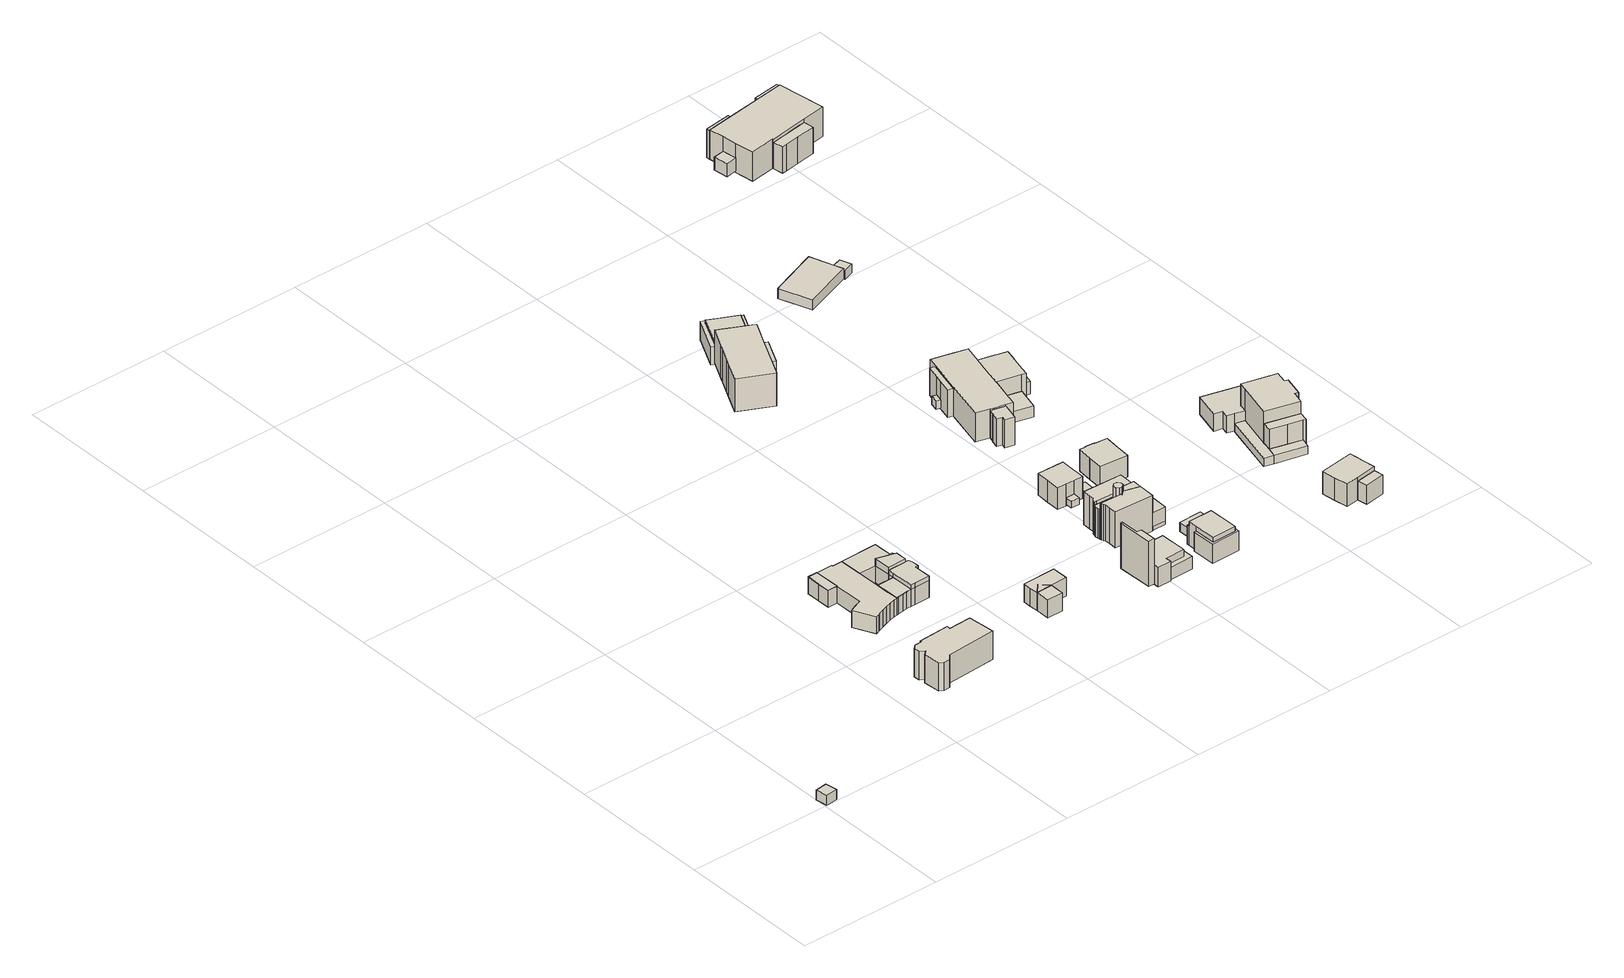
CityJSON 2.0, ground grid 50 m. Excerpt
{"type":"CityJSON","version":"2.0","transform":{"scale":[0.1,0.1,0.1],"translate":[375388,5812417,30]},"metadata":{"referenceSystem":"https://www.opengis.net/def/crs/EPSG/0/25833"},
"CityObjects":{
"building1":{"type":"Building","attributes":{"Gemeindeschluessel":"11000006","BezugspunktDach":"2200","function":"31001_1000","measuredHeight":3.48,"storeysAboveGround":1},"address":[{"country":"Germany","locality":"Berlin","thoroughfareNumber":"32 (2)","thoroughfareName":"Inselstraße"}],"geometry":[{"type":"Solid","lod":"1","boundaries":[[[[0,1,2,3]],[[4,5,6,7]],[[4,7,3,2]],[[5,4,2,1]],[[6,5,1,0]],[[7,6,0,3]]]]}]},
"building2":{"type":"Building","attributes":{"Gemeindeschluessel":"11000006","BezugspunktDach":"2200","function":"31001_1010","measuredHeight":10.05,"storeysAboveGround":1},"address":[{"country":"Germany","locality":"Berlin","thoroughfareNumber":"32","thoroughfareName":"Inselstraße"}],"geometry":[{"type":"Solid","lod":"1","boundaries":[[[[8,9,10,11,12,13,14,15,16,17,18,19,20,21,22]],[[23,24,25,26,27,28,29,30,31,32,33,34,35,36,37]],[[23,37,22,21]],[[24,23,21,20]],[[25,24,20,19]],[[26,25,19,18]],[[27,26,18,17]],[[28,27,17,16]],[[29,28,16,15]],[[30,29,15,14]],[[31,30,14,13]],[[32,31,13,12]],[[33,32,12,11]],[[34,33,11,10]],[[35,34,10,9]],[[36,35,9,8]],[[37,36,8,22]]]]}]},
"building3":{"type":"Building","attributes":{"Gemeindeschluessel":"11000006","function":"31001_1010"},"address":[{"country":"Germany","locality":"Berlin","thoroughfareNumber":"30","thoroughfareName":"Inselstraße"}],"children":["building3-1","building3-2","building3-3","building3-4","building3-5","building3-6","building3-7"]},
"building3-1":{"type":"BuildingPart","attributes":{"BezugspunktDach":"2200","measuredHeight":6,"storeysAboveGround":1},"parents":["building3"],"geometry":[{"type":"MultiSurface","lod":"1","boundaries":[[[38,39,40,41,42,43,44,45,46,47,48,49,50,51,52,53,54,55,56,57,58,59,60,61,62,63,64,65,66,67,68,69,70,71,72,73,74],[75,76,63],[77,78,79,80,76],[81,82,80]],[[83,66,84,85,86,67]],[[87,88,89,90,91,92,93,94,95,96,97,98,99,100,101,102,103,104,105,106,107,108,109,110,111,112,113,114,115,116,117,118,119,120,121,122,123],[124,125,97],[126,127,128,129,124],[130,131,126]],[[132,133,134,94,135,93]],[[87,123,74,73]],[[88,87,73,72]],[[89,88,72,71]],[[90,89,71,70]],[[91,90,70,69]],[[92,91,69,68]],[[93,92,68,67]],[[95,94,66,65]],[[96,95,65,64]],[[97,96,64,63]],[[98,97,63,62]],[[99,98,62,61]],[[100,99,61,60]],[[101,100,60,59]],[[102,101,59,58]],[[103,102,58,57]],[[104,103,57,56]],[[105,104,56,55]],[[106,105,55,54]],[[107,106,54,53]],[[108,107,53,52]],[[109,108,52,51]],[[110,109,51,50]],[[111,110,50,49]],[[112,111,49,48]],[[113,112,48,47]],[[114,113,47,46]],[[115,114,46,45]],[[116,115,45,44]],[[117,116,44,43]],[[118,117,43,42]],[[119,118,42,41]],[[120,119,41,40]],[[121,120,40,39]],[[122,121,39,38]],[[123,122,38,74]],[[124,136,137,138,63,76]],[[139,97,125]],[[124,139,125]],[[126,124,76,80]],[[127,126,80,79]],[[128,127,79,78]],[[129,128,78,77]],[[124,129,77,76]],[[132,93,67,86]],[[133,132,86,85]],[[134,133,85,84]],[[94,134,84,66]],[[139,125,137,136,124]]]}]},
"building3-2":{"type":"BuildingPart","attributes":{"BezugspunktDach":"2200","measuredHeight":7.9,"storeysAboveGround":1},"parents":["building3"],"geometry":[{"type":"Solid","lod":"1","boundaries":[[[[137,136,140,141,142,143,144,145,146,138]],[[98,99,100,101,102,103,129,124,125,97]],[[98,97,138,146]],[[99,98,146,145]],[[100,99,145,144]],[[101,100,144,143]],[[102,101,143,142]],[[103,102,142,141]],[[124,129,140,136]],[[129,103,141,140]],[[125,124,136,137]],[[97,125,137,138]]]]}]},
"building3-3":{"type":"BuildingPart","attributes":{"BezugspunktDach":"2200","measuredHeight":7.59,"storeysAboveGround":1},"parents":["building3"],"geometry":[{"type":"MultiSurface","lod":"1","boundaries":[[[147,148,149,150,151,152]],[[94,135,93,132,133,134]],[[94,134,152,151]],[[83,66,94,151,150]],[[93,67,83,135,150,149]],[[132,93,149,148]],[[133,132,148,147]],[[134,133,147,152]],[[135,94,66,83]],[[135,83,67,93]]]}]},
"building3-4":{"type":"BuildingPart","attributes":{"BezugspunktDach":"2200","measuredHeight":5.52,"storeysAboveGround":1},"parents":["building3"],"geometry":[{"type":"Solid","lod":"1","boundaries":[[[[153,154,155,156,157,158,159,160,161]],[[87,88,89,90,91,92,121,122,123]],[[87,123,161,160]],[[88,87,160,159]],[[89,88,159,158]],[[90,89,158,157]],[[91,90,157,156]],[[92,91,156,155]],[[121,92,155,154]],[[122,121,154,153]],[[123,122,153,161]]]]}]},
"building3-5":{"type":"BuildingPart","attributes":{"BezugspunktDach":"2200","measuredHeight":8.17,"storeysAboveGround":1},"parents":["building3"],"geometry":[{"type":"MultiSurface","lod":"1","boundaries":[[[162,163,164,165,166,167,168,169,170]],[[127,171,111,112,113,114,115,131,126]],[[127,126,170,169]],[[112,111,167,166]],[[113,112,166,165]],[[114,113,165,164]],[[115,114,164,163]],[[81,82,130,115,163,162]],[[126,80,81,162,170]],[[171,127,169,168]],[[172,171,168,167,111]],[[131,130,82,81]],[[81,80,126,131]]]}]},
"building3-6":{"type":"BuildingPart","attributes":{"BezugspunktDach":"2200","measuredHeight":8.63,"storeysAboveGround":1},"parents":["building3"],"geometry":[{"type":"MultiSurface","lod":"1","boundaries":[[[173,174,175,176]],[[103,104,128,129]],[[141,140,176,175]],[[104,103,175,174]],[[128,177,178,104,174,173]],[[129,128,173,176]],[[103,129,140,141]],[[104,178,177,128]]]}]},
"building3-7":{"type":"BuildingPart","attributes":{"BezugspunktDach":"2200","measuredHeight":7.56,"storeysAboveGround":1},"parents":["building3"],"geometry":[{"type":"MultiSurface","lod":"1","boundaries":[[[179,180,181,182,183,184,185,186,178,177]],[[104,105,106,107,108,109,110,111,127,128]],[[105,104,178,186]],[[106,105,186,185]],[[107,106,185,184]],[[108,107,184,183]],[[109,108,183,182]],[[110,109,182,181]],[[111,110,181,180]],[[127,169,168,167,180,179]],[[128,127,179,177]],[[104,128,177,178]],[[171,168,169,127]],[[171,111,167,168]]]}]},
"building4":{"type":"Building","attributes":{"Gemeindeschluessel":"11000006","function":"31001_1010"},"address":[{"country":"Germany","locality":"Berlin","thoroughfareNumber":"32 (1)","thoroughfareName":"Inselstraße"}],"children":["building4-1","building4-2"]},
"building4-1":{"type":"BuildingPart","attributes":{"BezugspunktDach":"2200","measuredHeight":7.34,"storeysAboveGround":1},"parents":["building4"],"geometry":[{"type":"Solid","lod":"1","boundaries":[[[[187,188,189,190,191]],[[192,193,194,195,196]],[[192,196,191,190]],[[193,192,190,189]],[[194,193,189,188]],[[195,194,188,187]],[[196,195,187,191]]]]}]},
"building4-2":{"type":"BuildingPart","attributes":{"BezugspunktDach":"2200","measuredHeight":7.31,"storeysAboveGround":1},"parents":["building4"],"geometry":[{"type":"Solid","lod":"1","boundaries":[[[[197,198,199,200,188]],[[201,202,203,204,194]],[[201,194,188,200]],[[202,201,200,199]],[[203,202,199,198]],[[204,203,198,197]],[[194,204,197,188]]]]}]},
"building5":{"type":"Building","attributes":{"Gemeindeschluessel":"11000006","BezugspunktDach":"2200","function":"51009_1610","measuredHeight":16.16,"storeysAboveGround":0},"address":[{"country":"Germany","locality":"Berlin"}],"geometry":[{"type":"Solid","lod":"1","boundaries":[[[[205,206,207,208,209,210]],[[211,212,213,214,215,216]],[[211,216,210,209]],[[212,211,209,208]],[[213,212,208,207]],[[214,213,207,206]],[[215,214,206,205]],[[216,215,205,210]]]]}]},
"building6":{"type":"Building","attributes":{"Gemeindeschluessel":"11000006","BezugspunktDach":"2200","function":"31001_2463","measuredHeight":6.42,"storeysAboveGround":1},"address":[{"country":"Germany","locality":"Berlin","thoroughfareNumber":"33A (1)","thoroughfareName":"Inselstraße"}],"geometry":[{"type":"Solid","lod":"1","boundaries":[[[[217,218,219,220,221,222,223,224]],[[225,226,227,228,213,212,229,211]],[[225,211,224,223]],[[226,225,223,222]],[[227,226,222,221]],[[228,227,221,220]],[[213,228,220,219]],[[212,213,219,218]],[[229,212,218,217]],[[211,229,217,224]]]]}]},
"building7":{"type":"Building","attributes":{"Gemeindeschluessel":"11000006","BezugspunktDach":"2200","function":"31001_1010","measuredHeight":8.76,"storeysAboveGround":2},"address":[{"country":"Germany","locality":"Berlin","thoroughfareNumber":"33A","thoroughfareName":"Inselstraße"}],"geometry":[{"type":"Solid","lod":"1","boundaries":[[[[230,231,232,233,234,235,236,237,238,239,240]],[[241,242,243,244,245,246,247,248,249,250,251]],[[241,251,240,239]],[[242,241,239,238]],[[243,242,238,237]],[[244,243,237,236]],[[245,244,236,235]],[[246,245,235,234]],[[247,246,234,233]],[[248,247,233,232]],[[249,248,232,231]],[[250,249,231,230]],[[251,250,230,240]]]]}]},
"building8":{"type":"Building","attributes":{"Gemeindeschluessel":"11000006","BezugspunktDach":"2200","function":"51009_1610","measuredHeight":6.09,"storeysAboveGround":0},"address":[{"country":"Germany","locality":"Berlin"}],"geometry":[{"type":"Solid","lod":"1","boundaries":[[[[252,253,254,255,256,257]],[[258,259,260,261,262,263]],[[258,263,257,256]],[[259,258,256,255]],[[260,259,255,254]],[[261,260,254,253]],[[262,261,253,252]],[[263,262,252,257]]]]}]},
"building9":{"type":"Building","attributes":{"Gemeindeschluessel":"11000006","function":"31001_1010"},"address":[{"country":"Germany","locality":"Berlin","thoroughfareNumber":"31","thoroughfareName":"Inselstraße"}],"children":["building9-1","building9-2","building9-3","building9-4","building9-5","building9-6"]},
"building9-1":{"type":"BuildingPart","attributes":{"BezugspunktDach":"2200","measuredHeight":4.9,"storeysAboveGround":3},"parents":["building9"],"geometry":[{"type":"Solid","lod":"1","boundaries":[[[[264,265,266,267]],[[268,269,270,271]],[[269,268,266,265]],[[270,269,265,264]],[[271,270,264,267]],[[271,267,266,268]]]]}]},
"building9-2":{"type":"BuildingPart","attributes":{"BezugspunktDach":"2200","measuredHeight":13.6,"storeysAboveGround":3},"parents":["building9"],"geometry":[{"type":"MultiSurface","lod":"1","boundaries":[[[272,273,274,275,276,277,278,279,280,281,282,283]],[[284,285,286,287,288,289,290,291,292,293,294,295]],[[284,295,283,282]],[[285,284,282,281]],[[286,285,281,280]],[[287,286,280,279]],[[288,287,279,278]],[[289,288,278,277]],[[290,289,277,276]],[[291,290,276,275]],[[293,292,274,296,297]],[[298,299,293,273,272]],[[292,291,275,274]],[[297,296,274,273]],[[294,293,299,298]],[[295,300,294,298,301]]]}]},
"building9-3":{"type":"BuildingPart","attributes":{"BezugspunktDach":"2200","measuredHeight":10.7,"storeysAboveGround":3},"parents":["building9"],"geometry":[{"type":"MultiSurface","lod":"1","boundaries":[[[302,303,304,305,306,299,301,307,308,309]],[[310,311,295,293,312,313,314,315,316,317]],[[310,317,309,308]],[[311,310,308,307]],[[295,311,307,301]],[[312,293,297,318,306]],[[313,312,318,319,305]],[[314,313,305,319,320,304]],[[316,315,303,302]],[[317,316,302,309]],[[293,294,298,299]],[[295,301,298,294]],[[299,306,318,297]],[[306,305,319,318]],[[320,319,305,304]],[[315,314,304,303]]]}]},
"building9-4":{"type":"BuildingPart","attributes":{"BezugspunktDach":"2200","measuredHeight":12.75,"storeysAboveGround":3},"parents":["building9"],"geometry":[{"type":"MultiSurface","lod":"1","boundaries":[[[321,322,323,324,325,326,327,328,329,330,331]],[[314,332,333,334,335,336,337,338,339,340,315]],[[314,304,303,331,330]],[[332,314,330,320,341]],[[333,332,341,342,343]],[[267,266,268,271,335,334,327,326]],[[336,335,326,325]],[[337,336,325,324]],[[338,337,324,323]],[[339,338,323,322]],[[340,339,322,321]],[[315,340,321,331]],[[315,303,304,314]],[[341,320,330,329]],[[343,342,341,344,329,328]],[[334,333,328,327]],[[271,268,266,267]]]}]},
"building9-5":{"type":"BuildingPart","attributes":{"BezugspunktDach":"2200","measuredHeight":12.75,"storeysAboveGround":3},"parents":["building9"],"geometry":[{"type":"MultiSurface","lod":"1","boundaries":[[[345,328,327,346,347]],[[291,334,333,348,292]],[[291,275,274,292,347,346]],[[334,291,346,327]],[[348,333,328,342,349]],[[292,348,349,296,350]],[[292,274,275,291]],[[333,334,327,328]],[[349,342,328,345]],[[350,296,349,345,347]]]}]},
"building9-6":{"type":"BuildingPart","attributes":{"BezugspunktDach":"2200","measuredHeight":13.69,"storeysAboveGround":3},"parents":["building9"],"geometry":[{"type":"MultiSurface","lod":"1","boundaries":[[[351,352,353,354,355,356,357,358]],[[318,297,296,349,342,341,320,319]],[[318,306,305,358,357]],[[299,306,357,356]],[[349,345,347,296,355,354]],[[328,345,354,353]],[[341,329,328,342,353,352]],[[330,329,341,352,351]],[[305,304,351,358]],[[319,305,306,318]],[[297,318,306,299]],[[296,297,273,274,359]],[[296,347,345,349]],[[360,342,349,345,328]],[[342,328,329,341]],[[320,341,329,330]],[[319,320,304,305]]]}]},
"building10":{"type":"Building","attributes":{"Gemeindeschluessel":"11000006","BezugspunktDach":"2200","function":"31001_2143","measuredHeight":2.4,"storeysAboveGround":1},"address":[{"country":"Germany","locality":"Berlin","thoroughfareNumber":"29A (1)","thoroughfareName":"Inselstraße"}],"geometry":[{"type":"Solid","lod":"1","boundaries":[[[[361,362,363,364]],[[365,366,367,368]],[[365,368,364,363]],[[366,365,363,362]],[[367,366,362,361]],[[368,367,361,364]]]]}]},
"building11":{"type":"Building","attributes":{"Gemeindeschluessel":"11000006","function":"31001_1010"},"address":[{"country":"Germany","locality":"Berlin","thoroughfareNumber":"33","thoroughfareName":"Inselstraße"}],"children":["building11-1","building11-2"]},
"building11-1":{"type":"BuildingPart","attributes":{"BezugspunktDach":"2200","measuredHeight":10.03,"storeysAboveGround":2},"parents":["building11"],"geometry":[{"type":"MultiSurface","lod":"1","boundaries":[[[369,370,371,372,373]],[[374,375,376,377,378]],[[374,379,380,373,372]],[[375,381,379,382,372,371]],[[383,384,381,371,370]],[[385,384,370,369]],[[378,377,369,373]],[[378,380,379,374]],[[374,382,379,381,375]],[[376,375,381,384,383]],[[377,376,384,385]]]}]},
"building11-2":{"type":"BuildingPart","attributes":{"BezugspunktDach":"2200","measuredHeight":6.94,"storeysAboveGround":2},"parents":["building11"],"geometry":[{"type":"MultiSurface","lod":"1","boundaries":[[[386,387,388,389,390,380,379,381,384,385,391]],[[377,376,375,374,378,392,393,394,395,396,397]],[[377,397,391,385]],[[376,377,385,377,376,384]],[[374,375,381,375,374,379]],[[378,374,378,380]],[[392,378,380,390]],[[393,392,390,389]],[[394,393,389,388]],[[395,394,388,387]],[[396,395,387,386]],[[397,396,386,391]],[[375,376,384,381]],[[398,379,380,378,374]]]}]},
"building12":{"type":"Building","attributes":{"Gemeindeschluessel":"11000006","BezugspunktDach":"2200","function":"31001_1010","measuredHeight":9.74,"storeysAboveGround":2},"address":[{"country":"Germany","locality":"Berlin","thoroughfareNumber":"29A","thoroughfareName":"Inselstraße"}],"geometry":[{"type":"Solid","lod":"1","boundaries":[[[[399,400,401,402,403,404,405,406]],[[407,408,409,410,411,412,413,414]],[[407,414,406,405]],[[408,407,405,404]],[[409,408,404,403]],[[410,409,403,402]],[[411,410,402,401]],[[412,411,401,400]],[[413,412,400,399]],[[414,413,399,406]]]]}]},
"building13":{"type":"Building","attributes":{"Gemeindeschluessel":"11000006","function":"31001_3020"},"address":[{"country":"Germany","locality":"Berlin","thoroughfareNumber":"28","thoroughfareName":"Inselstraße"}],"children":["building13-1","building13-2"]},
"building13-1":{"type":"BuildingPart","attributes":{"BezugspunktDach":"2200","measuredHeight":15.18,"storeysAboveGround":3},"parents":["building13"],"geometry":[{"type":"MultiSurface","lod":"1","boundaries":[[[415,416,417,418,419,420,421,422,423,424,425,426]],[[427,428,429,430,431,432,433,434,435,436,437,438]],[[427,438,426,425]],[[428,427,425,424]],[[429,428,424,423]],[[430,429,423,422]],[[431,430,422,421]],[[432,431,421,420]],[[433,432,420,419]],[[434,433,419,418]],[[435,434,418,417]],[[436,439,440,417,416]],[[437,436,416,415]],[[438,437,415,426]],[[435,441,440,439,436]]]}]},
"building13-2":{"type":"BuildingPart","attributes":{"BezugspunktDach":"2200","measuredHeight":5.03,"storeysAboveGround":3},"parents":["building13"],"geometry":[{"type":"MultiSurface","lod":"1","boundaries":[[[442,443,440,439]],[[444,445,446,447]],[[444,447,436,435,440]],[[445,444,440,443]],[[446,445,443,442]],[[447,446,442,439]],[[448,439,440,435,436]]]}]},
"building14":{"type":"Building","attributes":{"Gemeindeschluessel":"11000006","BezugspunktDach":"2200","function":"51009_1610","measuredHeight":6.27,"storeysAboveGround":0},"address":[{"country":"Germany","locality":"Berlin"}],"geometry":[{"type":"Solid","lod":"1","boundaries":[[[[264,265,449,450,266,267]],[[451,452,453,454,455,456]],[[451,456,267,266]],[[452,451,266,450]],[[453,452,450,449]],[[454,453,449,265]],[[455,454,265,264]],[[456,455,264,267]]]]}]},
"building15":{"type":"Building","attributes":{"Gemeindeschluessel":"11000006","BezugspunktDach":"2200","function":"31001_2463","measuredHeight":3.34,"storeysAboveGround":1},"address":[{"country":"Germany","locality":"Berlin","thoroughfareNumber":"33 (1)","thoroughfareName":"Inselstraße"}],"geometry":[{"type":"Solid","lod":"1","boundaries":[[[[457,458,459,460,461,462]],[[463,464,465,466,467,468]],[[463,468,462,461]],[[464,463,461,460]],[[465,464,460,459]],[[466,465,459,458]],[[467,466,458,457]],[[468,467,457,462]]]]}]},
"building16":{"type":"Building","attributes":{"Gemeindeschluessel":"11000006","BezugspunktDach":"2200","function":"31001_2463","measuredHeight":2.11,"storeysAboveGround":1},"address":[{"country":"Germany","locality":"Berlin","thoroughfareNumber":"29A (2)","thoroughfareName":"Inselstraße"}],"geometry":[{"type":"Solid","lod":"1","boundaries":[[[[469,470,471,472]],[[473,474,475,476]],[[473,476,472,471]],[[474,473,471,470]],[[475,474,470,469]],[[476,475,469,472]]]]}]},
"building17":{"type":"Building","attributes":{"Gemeindeschluessel":"11000006","function":"31001_3020"},"address":[{"country":"Germany","locality":"Berlin","thoroughfareNumber":"28 (1)","thoroughfareName":"Inselstraße"}],"children":["building17-1","building17-2"]},
"building17-1":{"type":"BuildingPart","attributes":{"BezugspunktDach":"2200","measuredHeight":8.47,"storeysAboveGround":1},"parents":["building17"],"geometry":[{"type":"MultiSurface","lod":"1","boundaries":[[[477,478,479,480,481,482,483,484,485]],[[486,487,488,489,490,491,492,493,494]],[[486,494,485,484]],[[487,486,484,483]],[[488,487,483,482]],[[489,488,482,481]],[[490,489,481,480]],[[495,496,497,490,480,479]],[[492,491,479,478]],[[493,492,478,477]],[[494,493,477,485]],[[491,490,497,496,495]]]}]},
"building17-2":{"type":"BuildingPart","attributes":{"BezugspunktDach":"2200","measuredHeight":6.5,"storeysAboveGround":1},"parents":["building17"],"geometry":[{"type":"Solid","lod":"1","boundaries":[[[[498,499,500,497,496,501,502]],[[503,491,490,504,505,506,507]],[[503,507,502,501]],[[491,503,501,496]],[[504,490,497,500]],[[505,504,500,499]],[[506,505,499,498]],[[507,506,498,502]],[[496,497,490,491]]]]}]},
"building18":{"type":"Building","attributes":{"Gemeindeschluessel":"11000006","BezugspunktDach":"2200","function":"51009_1610","measuredHeight":6.6,"storeysAboveGround":0},"address":[{"country":"Germany","locality":"Berlin"}],"geometry":[{"type":"Solid","lod":"1","boundaries":[[[[508,509,510,511,512,513,514,515,516,517,518,519,520,521]],[[522,523,524,525,526,527,528,529,530,531,532,533,534,535]],[[522,535,521,520]],[[523,522,520,519]],[[524,523,519,518]],[[525,524,518,517]],[[526,525,517,516]],[[527,526,516,515]],[[528,527,515,514]],[[529,528,514,513]],[[530,529,513,512]],[[531,530,512,511]],[[532,531,511,510]],[[533,532,510,509]],[[534,533,509,508]],[[535,534,508,521]]]]}]},
"building19":{"type":"Building","attributes":{"Gemeindeschluessel":"11000006","BezugspunktDach":"2200","function":"31001_1010","measuredHeight":9.54,"storeysAboveGround":2},"address":[{"country":"Germany","locality":"Berlin","thoroughfareNumber":"29","thoroughfareName":"Inselstraße"}],"geometry":[{"type":"Solid","lod":"1","boundaries":[[[[536,537,538,539,540,541,542,543,544,545,546,547]],[[548,549,550,551,552,553,554,555,556,557,558,559]],[[548,559,547,546]],[[549,548,546,545]],[[550,549,545,544]],[[551,550,544,543]],[[552,551,543,542]],[[553,552,542,541]],[[554,553,541,540]],[[555,554,540,539]],[[556,555,539,538]],[[557,556,538,537]],[[558,557,537,536]],[[559,558,536,547]]]]}]},
"building20":{"type":"Building","attributes":{"Gemeindeschluessel":"11000006","BezugspunktDach":"2200","function":"51009_1610","measuredHeight":3,"storeysAboveGround":0},"address":[{"country":"Germany","locality":"Berlin"}],"geometry":[{"type":"Solid","lod":"1","boundaries":[[[[560,561,562,563]],[[564,565,566,567]],[[564,567,563,562]],[[565,564,562,561]],[[566,565,561,560]],[[567,566,560,563]]]]}]},
"building21":{"type":"Building","attributes":{"Gemeindeschluessel":"11000006","function":"31001_3020"},"address":[{"country":"Germany","locality":"Berlin","thoroughfareNumber":"27","thoroughfareName":"Inselstraße"}],"children":["building21-1","building21-2","building21-3","building21-4","building21-5","building21-6"]},
"building21-1":{"type":"BuildingPart","attributes":{"BezugspunktDach":"2200","measuredHeight":10.97,"storeysAboveGround":3},"parents":["building21"],"geometry":[{"type":"MultiSurface","lod":"1","boundaries":[[[568,569,570,571,572,573,574,575,576,577,578,579,580,581]],[[582,583,584,585,586,587,588,589,590,591,592,593,594,595]],[[582,595,581,580]],[[583,596,597,598,582,580,579]],[[584,583,579,578]],[[585,584,578,577]],[[586,585,577,576]],[[587,586,576,575]],[[588,587,575,574]],[[589,588,599,589,573]],[[600,601,573,572]],[[590,589,602,603]],[[591,590,572,571]],[[592,591,571,570]],[[604,605,592,570,569]],[[594,606,604,593,569,568]],[[595,594,568,581]],[[582,598,597,596]],[[573,589,599,607]],[[607,599,588,574]],[[603,602,601,600]],[[593,592,605,604]],[[608,593,604,606,594]]]}]},
"building21-2":{"type":"BuildingPart","attributes":{"BezugspunktDach":"2200","measuredHeight":9.84,"storeysAboveGround":3},"parents":["building21"],"geometry":[{"type":"MultiSurface","lod":"1","boundaries":[[[609,610,611,605,606,612,613,614]],[[615,616,594,592,617,618,619,620]],[[615,620,614,613]],[[616,615,613,612]],[[594,616,612,606]],[[617,592,605,611]],[[618,617,611,610]],[[619,618,610,609]],[[620,619,609,614]],[[592,621,593,604,605]],[[594,606,604,593]]]}]},
"building21-3":{"type":"BuildingPart","attributes":{"BezugspunktDach":"2200","measuredHeight":11.09,"storeysAboveGround":3},"parents":["building21"],"geometry":[{"type":"MultiSurface","lod":"1","boundaries":[[[622,623,624,625,626,627,628,629,630,631,632]],[[599,588,633,634,635,636,637,638,639,640,589]],[[607,573,589,632,631]],[[574,607,631,630]],[[633,588,630,629]],[[634,633,629,628]],[[635,634,628,627]],[[636,635,627,626]],[[641,642,643,644,637,636,626,625]],[[645,641,644,646,645,638,637,625,624]],[[639,638,624,623]],[[640,639,623,622]],[[589,640,647,602,601,648,622,632]],[[599,589,573,607]],[[588,599,607,574]],[[644,643,642,641]],[[646,644,641,645]],[[648,601,602,647]]]}]},
"building21-4":{"type":"BuildingPart","attributes":{"BezugspunktDach":"2200","measuredHeight":9.84,"storeysAboveGround":3},"parents":["building21"],"geometry":[{"type":"Solid","lod":"1","boundaries":[[[[598,597,649,650,651,652]],[[653,654,655,596,582,656]],[[653,656,652,651]],[[654,653,651,650]],[[655,654,650,649]],[[596,655,649,597]],[[656,582,598,652]],[[582,596,597,598]]]]}]},
"building21-5":{"type":"BuildingPart","attributes":{"BezugspunktDach":"2200","measuredHeight":3.96,"storeysAboveGround":3},"parents":["building21"],"geometry":[{"type":"Solid","lod":"1","boundaries":[[[[657,648,601,600]],[[602,647,658,603]],[[658,647,648,657]],[[603,658,657,600]],[[602,603,600,601]],[[602,601,648,647]]]]}]},
"building21-6":{"type":"BuildingPart","attributes":{"BezugspunktDach":"2200","measuredHeight":5.19,"storeysAboveGround":3},"parents":["building21"],"geometry":[{"type":"MultiSurface","lod":"1","boundaries":[[[659,660,642,645]],[[643,661,662,646]],[[661,643,642,660]],[[662,661,660,659]],[[646,662,659,645]],[[643,644,641,642]],[[646,663,645,641,644]]]}]},
"building22":{"type":"Building","attributes":{"Gemeindeschluessel":"11000006","BezugspunktDach":"2200","function":"51009_1610","measuredHeight":3,"storeysAboveGround":0},"address":[{"country":"Germany","locality":"Berlin"}],"geometry":[{"type":"Solid","lod":"1","boundaries":[[[[664,665,666,667]],[[668,669,670,671]],[[668,671,667,666]],[[669,668,666,665]],[[670,669,665,664]],[[671,670,664,667]]]]}]},
"building23":{"type":"Building","attributes":{"Gemeindeschluessel":"11000006","BezugspunktDach":"2200","function":"51009_1610","measuredHeight":3.05,"storeysAboveGround":0},"address":[{"country":"Germany","locality":"Berlin"}],"geometry":[{"type":"Solid","lod":"1","boundaries":[[[[672,673,674,675]],[[676,677,678,679]],[[676,679,675,674]],[[677,676,674,673]],[[678,677,673,672]],[[679,678,672,675]]]]}]},
"building24":{"type":"Building","attributes":{"Gemeindeschluessel":"11000006","function":"31001_1010"},"address":[{"country":"Germany","locality":"Berlin","thoroughfareNumber":"13","thoroughfareName":"Inselstraße"}],"children":["building24-1","building24-2"]},
"building24-1":{"type":"BuildingPart","attributes":{"BezugspunktDach":"2200","measuredHeight":9.42,"storeysAboveGround":1},"parents":["building24"],"geometry":[{"type":"MultiSurface","lod":"1","boundaries":[[[680,681,682,683,684,685,686,687]],[[688,689,690,691,692,693,694,695]],[[688,695,687,686]],[[689,688,686,685]],[[690,689,685,684]],[[691,690,684,683]],[[692,696,697,683,682]],[[693,692,682,681]],[[694,693,681,680]],[[695,694,680,687]],[[691,697,696,692]]]}]},
"building24-2":{"type":"BuildingPart","attributes":{"BezugspunktDach":"2200","measuredHeight":6.71,"storeysAboveGround":1},"parents":["building24"],"geometry":[{"type":"Solid","lod":"1","boundaries":[[[[698,699,697,696]],[[691,700,701,692]],[[700,691,697,699]],[[701,700,699,698]],[[692,701,698,696]],[[691,692,696,697]]]]}]},
"building25":{"type":"Building","attributes":{"Gemeindeschluessel":"11000006","function":"31001_1010"},"address":[{"country":"Germany","locality":"Berlin","thoroughfareNumber":"24 (1)","thoroughfareName":"Inselstraße"}],"children":["building25-1","building25-2"]},
"building25-1":{"type":"BuildingPart","attributes":{"BezugspunktDach":"2200","measuredHeight":4.15,"storeysAboveGround":1},"parents":["building25"],"geometry":[{"type":"MultiSurface","lod":"1","boundaries":[[[702,703,704,705,706]],[[707,708,709,710,711]],[[707,711,706,705]],[[708,707,705,704]],[[712,713,704,703]],[[710,709,703,702]],[[711,710,702,706]],[[709,714,708,713,712]]]}]},
"building25-2":{"type":"BuildingPart","attributes":{"BezugspunktDach":"2200","measuredHeight":3.13,"storeysAboveGround":1},"parents":["building25"],"geometry":[{"type":"Solid","lod":"1","boundaries":[[[[712,715,716,717,713]],[[718,719,720,709,708]],[[718,708,713,717]],[[719,718,717,716]],[[720,719,716,715]],[[709,720,715,712]],[[709,712,713,708]]]]}]},
"building26":{"type":"Building","attributes":{"Gemeindeschluessel":"11000006","function":"31001_1010"},"address":[{"country":"Germany","locality":"Berlin","thoroughfareNumber":"15","thoroughfareName":"Inselstraße"}],"children":["building26-1","building26-2","building26-3","building26-4","building26-5"]},
"building26-1":{"type":"BuildingPart","attributes":{"BezugspunktDach":"2200","measuredHeight":15.71,"storeysAboveGround":3},"parents":["building26"],"geometry":[{"type":"MultiSurface","lod":"1","boundaries":[[[721,722,723,724,725,726,727,728,729,730]],[[731,732,733,734,735,736,737,738,739,740]],[[741,742,740,730,729]],[[743,744,745,746,732,731,729,728]],[[747,748,743,728,727]],[[733,732,746,749]],[[734,733,727,726]],[[735,734,726,725]],[[736,735,725,724]],[[737,736,724,723]],[[738,737,723,722]],[[739,738,722,721]],[[750,751,752,739,721,730]],[[753,739,754]],[[731,740,742,741]],[[746,745,744,743]],[[749,746,743,748,747]],[[740,753,754,751,750]],[[754,739,752,751]]]}]},
"building26-2":{"type":"BuildingPart","attributes":{"BezugspunktDach":"2200","measuredHeight":2.97,"storeysAboveGround":3},"parents":["building26"],"geometry":[{"type":"MultiSurface","lod":"1","boundaries":[[[755,756,742,741,757,758]],[[759,731,740,760,761,762]],[[759,762,758,757]],[[731,759,757,763,745,764]],[[762,761,755,758]],[[764,745,763,757,741]],[[740,731,741,742]],[[740,765,742,756,760]],[[756,755,761,760]]]}]},
"building26-3":{"type":"BuildingPart","attributes":{"BezugspunktDach":"2200","measuredHeight":2.99,"storeysAboveGround":3},"parents":["building26"],"geometry":[{"type":"MultiSurface","lod":"1","boundaries":[[[766,767,756,755]],[[760,768,769,761]],[[760,756,755,761,755,756]],[[769,768,767,766]],[[761,769,766,755]],[[768,770,771,767]],[[760,756,771,770]]]}]},
"building26-4":{"type":"BuildingPart","attributes":{"BezugspunktDach":"2200","measuredHeight":6.2,"storeysAboveGround":3},"parents":["building26"],"geometry":[{"type":"MultiSurface","lod":"1","boundaries":[[[772,773,774,744,743,748,775,776,777]],[[778,779,749,746,745,763,780,781,782]],[[778,782,777,776]],[[779,778,776,775]],[[749,779,775,748]],[[757,741,744,774]],[[780,763,774,773]],[[781,780,773,772]],[[782,781,772,777]],[[746,749,783,748,743]],[[745,746,743,744]],[[763,745,741,757]]]}]},
"building26-5":{"type":"BuildingPart","attributes":{"BezugspunktDach":"2200","measuredHeight":14.41,"storeysAboveGround":3},"parents":["building26"],"geometry":[{"type":"MultiSurface","lod":"1","boundaries":[[[784,785,786,752,751,750,787]],[[740,754,739,788,768,770,760]],[[742,756,760,787,750]],[[788,739,752,786]],[[768,788,786,785]],[[771,767,768,785,784]],[[789,756,771,770,784,787]],[[740,760,756,742]],[[754,740,750,751]],[[754,751,752,739]],[[770,768,767,771]],[[760,770,771,756,789]]]}]},
"building27":{"type":"Building","attributes":{"Gemeindeschluessel":"11000006","BezugspunktDach":"2200","function":"51009_1610","measuredHeight":4.61,"storeysAboveGround":0},"address":[{"country":"Germany","locality":"Berlin"}],"geometry":[{"type":"Solid","lod":"1","boundaries":[[[[790,791,792,793]],[[794,795,796,797]],[[794,797,793,792]],[[795,794,792,791]],[[796,795,791,790]],[[797,796,790,793]]]]}]},
"building28":{"type":"Building","attributes":{"Gemeindeschluessel":"11000006","function":"31001_1010"},"address":[{"country":"Germany","locality":"Berlin","thoroughfareNumber":"24, 26","thoroughfareName":"Inselstraße"}],"children":["building28-1","building28-2","building28-3","building28-4"]},
"building28-1":{"type":"BuildingPart","attributes":{"BezugspunktDach":"2200","measuredHeight":11.19,"storeysAboveGround":3},"parents":["building28"],"geometry":[{"type":"MultiSurface","lod":"1","boundaries":[[[798,799,800,801,802,803,804,805,806,807,808,809]],[[810,811,812,813,814,815,816,817,818,819,820,821]],[[810,822,823,809,808]],[[811,810,808,807]],[[824,825,826,811,807,806]],[[813,812,806,805]],[[814,813,805,804]],[[815,814,804,803]],[[827,828,829,830,831,832,833,815,803,802],[830,829,832,831]],[[817,816,802,801]],[[818,817,801,800]],[[819,818,800,799]],[[820,819,799,798]],[[821,820,798,809]],[[823,822,810,821]],[[812,811,826,825,824]],[[816,830,829,828,827]],[[829,830,831,832]],[[815,833,832,831]]]}]},
"building28-2":{"type":"BuildingPart","attributes":{"BezugspunktDach":"2200","measuredHeight":10.05,"storeysAboveGround":3},"parents":["building28"],"geometry":[{"type":"Solid","lod":"1","boundaries":[[[[823,822,834,835]],[[836,810,821,837]],[[836,837,835,834]],[[810,836,834,822]],[[837,821,823,835]],[[810,822,823,821]]]]}]},
"building28-3":{"type":"BuildingPart","attributes":{"BezugspunktDach":"2200","measuredHeight":10.05,"storeysAboveGround":3},"parents":["building28"],"geometry":[{"type":"Solid","lod":"1","boundaries":[[[[826,825,838,839]],[[840,812,811,841]],[[840,841,839,838]],[[812,840,838,825]],[[841,811,826,839]],[[811,812,825,826]]]]}]},
"building28-4":{"type":"BuildingPart","attributes":{"BezugspunktDach":"2200","measuredHeight":11.09,"storeysAboveGround":3},"parents":["building28"],"geometry":[{"type":"MultiSurface","lod":"1","boundaries":[[[842,843,844,845,833,832,829,828]],[[830,831,815,846,847,848,849,816]],[[846,815,833,845]],[[847,846,845,844]],[[848,847,844,843]],[[849,848,843,842]],[[816,849,842,828]],[[830,816,828,829]],[[831,850,830,829,832]],[[815,831,832,833]]]}]}
},
"vertices":[
[7,1,43],[48,6,43],[42,47,43],[1,42,43],[42,47,8],[48,6,8],[7,1,8],[1,42,8],
[516,189,224],[532,178,224],[519,166,224],[523,109,224],[537,100,224],[559,102,224],[574,118,224],[747,130,224],[738,223,224],[660,220,224],[660,233,224],[552,227,224],[553,222,224],[528,221,224],[515,209,224],[528,221,123],[553,222,123],[552,227,123],[660,233,123],[660,220,123],[738,223,123],[747,130,123],[574,118,123],[559,102,123],[537,100,123],[523,109,123],[519,166,123],[532,178,123],[516,189,123],[515,209,123],
[569,444,185],[583,450,185],[587,452,185],[606,459,185],[625,466,185],[644,471,185],[663,476,185],[675,478,185],[683,480,185],[702,482,185],[718,484,185],[735,485,185],[751,485,185],[804,486,185],[803,548,185],[814,548,185],[813,573,185],[809,586,185],[798,586,185],[797,625,185],[809,626,185],[812,638,185],[812,663,185],[802,663,185],[801,726,185],[671,724,185],[636,723,185],[636,728,185],[578,727,185],[580,637,185],[581,536,185],[577,534,185],[572,532,185],[568,531,185],[557,526,185],[545,521,185],[534,516,185],[671,684,185],[672,644,185],[732,644,185],[733,585,185],[733,565,185],[674,564,185],[674,521,185],[674,519,185],[579,680,185],[546,727,185],[546,679,185],[547,637,185],[545,521,125],[557,526,125],[568,531,125],[572,532,125],[577,534,125],[581,536,125],[580,637,125],[578,727,125],[636,728,125],[636,723,125],[671,724,125],[801,726,125],[802,663,125],[812,663,125],[812,638,125],[809,626,125],[797,625,125],[798,586,125],[809,586,125],[813,573,125],[814,548,125],[803,548,125],[804,486,125],[751,485,125],[735,485,125],[718,484,125],[702,482,125],[683,480,125],[675,478,125],[663,476,125],[644,471,125],[625,466,125],[606,459,125],[587,452,125],[583,450,125],[569,444,125],[534,516,125],[672,644,125],[671,684,125],[674,564,125],[733,565,125],[733,585,125],[732,644,125],[674,519,125],[674,521,125],[547,637,125],[546,679,125],[546,727,125],[579,680,125],[672,644,182],[671,684,182],[671,724,182],[671,683,125],
[732,644,182],[797,625,182],[809,626,182],[812,638,182],[812,663,182],[802,663,182],[801,726,182],
[546,679,186],[547,637,186],[580,637,186],[579,680,186],[578,727,186],[546,727,186],
[569,444,180],[583,450,180],[581,536,180],[577,534,180],[572,532,180],[568,531,180],[557,526,180],[545,521,180],[534,516,180],
[674,521,186],[675,478,186],[683,480,186],[702,482,186],[718,484,186],[735,485,186],[734,525,186],[733,565,186],[674,564,186],[734,525,125],[734,523,125],
[733,585,211],[798,586,211],[797,625,211],[732,644,211],[733,585,201],[798,586,201],
[733,565,201],[735,485,201],[751,485,201],[804,486,201],[803,548,201],[814,548,201],[813,573,201],[809,586,201],
[1003,263,188],[1004,234,188],[1117,237,188],[1117,293,188],[1003,292,188],[1117,293,123],[1117,237,123],[1004,234,123],[1003,263,123],[1003,292,123],
[1004,185,188],[1059,185,188],[1059,236,188],[1031,263,188],[1031,263,123],[1059,236,123],[1059,185,123],[1004,185,123],
[1329,114,288],[1350,114,288],[1349,173,288],[1334,173,288],[1332,238,288],[1326,237,288],[1332,238,126],[1334,173,126],[1349,173,126],[1350,114,126],[1329,114,126],[1326,237,126],
[1333,205,180],[1334,173,180],[1349,173,180],[1395,174,180],[1394,207,180],[1394,209,180],[1393,239,180],[1332,238,180],[1393,239,126],[1394,209,126],[1394,207,126],[1395,174,126],[1333,205,126],
[1349,173,195],[1350,114,195],[1350,96,195],[1397,96,195],[1397,98,195],[1396,116,195],[1465,118,195],[1464,162,195],[1463,210,195],[1394,209,195],[1348,208,195],[1394,209,125],[1463,210,125],[1464,162,125],[1465,118,125],[1396,116,125],[1397,98,125],[1397,96,125],[1350,96,125],[1350,114,125],[1349,173,125],[1348,208,125],
[1397,98,171],[1483,100,171],[1482,163,171],[1464,162,171],[1465,118,171],[1396,116,171],[1465,118,127],[1464,162,127],[1482,163,127],[1483,100,127],[1397,98,127],[1396,116,127],
[1586,345,168],[1588,402,168],[1540,403,168],[1538,346,168],[1540,403,119],[1588,402,119],[1586,345,119],[1538,346,119],
[1404,440,221],[1467,438,221],[1478,438,221],[1541,435,221],[1543,496,221],[1539,496,221],[1406,500,221],[1405,472,221],[1404,456,221],[1400,450,221],[1397,444,221],[1396,441,221],[1397,444,103],[1400,450,103],[1404,456,103],[1405,472,103],[1406,500,103],[1539,496,103],[1543,496,103],[1541,435,103],[1478,438,103],[1467,438,103],[1404,440,103],[1396,441,103],[1478,438,118],[1467,438,118],[1404,440,210],[1467,438,210],[1403,440,103],[1396,441,210],
[1394,415,210],[1395,413,210],[1466,410,210],[1458,418,210],[1458,430,210],[1395,437,210],[1393,430,210],[1393,422,210],[1393,430,103],[1395,437,103],[1458,430,103],[1458,418,103],[1466,410,103],[1395,413,103],[1394,415,103],[1393,422,103],[1458,430,118],[1458,418,118],[1466,410,118],
[1396,408,231],[1399,402,231],[1402,396,231],[1402,379,231],[1401,351,231],[1538,346,231],[1540,403,231],[1486,418,231],[1477,410,231],[1466,410,231],[1395,413,231],[1477,410,103],[1486,418,103],[1540,403,103],[1538,346,103],[1401,351,103],[1402,379,103],[1402,396,103],[1399,402,103],[1396,408,103],[1477,410,118],[1486,418,118],[1486,418,124],[1477,410,194],
[1486,429,231],[1541,435,231],[1478,438,231],[1486,429,103],[1486,429,118],[1478,438,217],
[1466,410,255],[1477,410,255],[1486,418,255],[1486,429,255],[1478,438,255],[1467,438,255],[1458,430,255],[1458,418,255],[1478,438,162],[1486,418,218],
[1461,587,127],[1462,611,127],[1432,611,127],[1431,588,127],[1432,611,103],[1462,611,103],[1461,587,103],[1431,588,103],
[1553,166,211],[1555,92,211],[1640,93,211],[1638,199,211],[1553,198,211],[1638,199,126],[1640,93,126],[1555,92,126],[1553,166,126],[1553,198,126],[1638,199,195],[1553,198,195],[1640,93,195],[1638,199,149],[1555,92,154],[1555,92,195],[1553,166,195],
[1546,83,195],[1648,85,195],[1646,207,195],[1582,207,195],[1553,206,195],[1545,166,195],[1553,206,126],[1582,207,126],[1646,207,126],[1648,85,126],[1546,83,126],[1545,166,126],[1638,199,183],
[1432,611,176],[1462,611,176],[1493,610,176],[1495,656,176],[1496,702,176],[1404,705,176],[1402,659,176],[1401,612,176],[1402,659,98],[1404,705,98],[1496,702,98],[1495,656,98],[1493,610,98],[1462,611,98],[1432,611,98],[1401,612,98],
[1138,1575,185],[1207,1712,185],[1251,1800,185],[1226,1812,185],[1188,1831,185],[1176,1837,185],[1138,1856,185],[1104,1788,185],[1093,1766,185],[1070,1720,185],[1059,1698,185],[1025,1631,185],[1059,1698,67],[1070,1720,67],[1093,1766,67],[1104,1788,67],[1138,1856,67],[1176,1837,67],[1188,1831,67],[1226,1812,67],[1251,1800,67],[1207,1712,67],[1138,1575,67],[1025,1631,67],[1207,1712,116],[1251,1800,116],[1251,1800,104],
[1238,1696,116],[1282,1784,116],[1251,1800,66],[1282,1784,66],[1238,1696,66],[1207,1712,66],[1207,1712,94],
[1591,494,168],[1543,496,168],[1540,403,105],[1543,496,105],[1591,494,105],[1588,402,105],[1586,345,105],[1538,346,105],
[1582,207,155],[1646,207,155],[1645,229,155],[1662,229,155],[1661,275,155],[1581,273,155],[1661,275,122],[1662,229,122],[1645,229,122],[1646,207,122],[1582,207,122],[1581,273,122],
[1529,586,119],[1533,645,119],[1504,648,119],[1499,588,119],[1504,648,98],[1533,645,98],[1529,586,98],[1499,588,98],
[1188,1869,124],[1189,1868,124],[1190,1868,124],[1241,1843,124],[1253,1836,124],[1300,1931,124],[1237,1962,124],[1205,1978,124],[1159,1883,124],[1205,1978,49],[1237,1962,49],[1300,1931,49],[1253,1836,49],[1241,1843,49],[1190,1868,49],[1189,1868,49],[1188,1869,49],[1159,1883,49],[1190,1868,104],[1190,1868,114],[1241,1843,114],
[1188,1831,114],[1226,1812,114],[1235,1831,114],[1185,1856,114],[1176,1837,114],[1185,1856,49],[1235,1831,49],[1226,1812,49],[1188,1831,49],[1176,1837,49],
[1185,1856,113],[1190,1868,113],[1188,1869,113],[1159,1883,113],[1205,1978,113],[1237,1962,113],[1300,1931,113],[1253,1836,113],[1241,1843,113],[1235,1831,113],[1259,1819,113],[1317,1937,113],[1200,1995,113],[1141,1877,113],[1200,1995,47],[1317,1937,47],[1259,1819,47],[1235,1831,47],[1241,1843,47],[1253,1836,47],[1300,1931,47],[1237,1962,47],[1205,1978,47],[1159,1883,47],[1188,1869,47],[1190,1868,47],[1185,1856,47],[1141,1877,47],
[1664,609,174],[1668,661,174],[1673,713,174],[1628,717,174],[1629,719,174],[1598,722,174],[1597,720,174],[1576,722,174],[1576,720,174],[1571,670,174],[1571,668,174],[1567,618,174],[1571,668,97],[1571,670,97],[1576,720,97],[1576,722,97],[1597,720,97],[1598,722,97],[1629,719,97],[1628,717,97],[1673,713,97],[1668,661,97],[1664,609,97],[1567,618,97],
[1486,1245,109],[1493,1271,109],[1478,1275,109],[1472,1248,109],[1478,1275,79],[1493,1271,79],[1486,1245,79],[1472,1248,79],
[1503,1040,180],[1515,1037,180],[1552,1028,180],[1575,1022,180],[1582,1052,180],[1603,1132,180],[1633,1251,180],[1649,1313,180],[1600,1325,180],[1589,1328,180],[1578,1331,180],[1529,1343,180],[1491,1194,180],[1455,1052,180],[1491,1194,76],[1529,1343,76],[1578,1331,76],[1589,1328,76],[1600,1325,76],[1649,1313,76],[1633,1251,76],[1603,1132,76],[1582,1052,76],[1575,1022,76],[1552,1028,76],[1515,1037,76],[1503,1040,76],[1455,1052,76],[1522,1313,76],[1522,1313,175],[1491,1194,175],[1618,1192,76],[1582,1052,122],[1603,1132,122],[1603,1132,83],[1582,1052,83],[1515,1037,175],[1552,1028,175],[1503,1040,175],[1618,1192,180],[1511,1038,76],
[1507,989,175],[1503,975,175],[1535,967,175],[1497,1019,175],[1496,1020,175],[1489,994,175],[1496,1020,76],[1497,1019,76],[1535,967,76],[1503,975,76],[1507,989,76],[1489,994,76],[1546,1029,76],
[1683,1112,181],[1697,1108,181],[1703,1132,181],[1712,1168,181],[1721,1203,181],[1727,1227,181],[1700,1234,181],[1686,1238,181],[1633,1251,181],[1618,1192,181],[1603,1132,181],[1686,1238,76],[1700,1234,76],[1727,1227,76],[1721,1203,76],[1712,1168,76],[1703,1132,76],[1697,1108,76],[1683,1112,76],[1712,1168,129],[1721,1203,129],[1721,1203,83],[1712,1168,83],[1703,1132,129],[1703,1132,83],[1683,1112,83],[1683,1112,122],
[1505,1317,175],[1493,1271,175],[1486,1245,175],[1474,1198,175],[1486,1245,76],[1493,1271,76],[1505,1317,76],[1474,1198,76],
[1662,1032,122],[1662,1032,83],
[1728,1126,129],[1746,1196,129],[1746,1196,83],[1728,1126,83],[1703,1132,116],
[1600,1325,107],[1603,1337,107],[1581,1342,107],[1578,1331,107],[1581,1342,77],[1603,1337,77],[1600,1325,77],[1578,1331,77],
[1700,1234,111],[1703,1246,111],[1688,1249,111],[1686,1238,111],[1688,1249,80],[1703,1246,80],[1700,1234,80],[1686,1238,80],
[2015,87,217],[2022,40,217],[2068,46,217],[2139,56,217],[2133,103,217],[2130,126,217],[2127,151,217],[2009,135,217],[2127,151,136],[2130,126,136],[2133,103,136],[2139,56,136],[2068,46,136],[2022,40,136],[2015,87,136],[2009,135,136],[2068,46,203],[2139,56,203],
[2073,12,203],[2144,22,203],[2144,22,136],[2073,12,136],
[1524,1869,110],[1694,1932,110],[1682,1967,110],[1655,2044,110],[1483,1979,110],[1655,2044,74],[1682,1967,74],[1694,1932,74],[1524,1869,74],[1483,1979,74],[1694,1932,106],[1682,1967,106],[1691,1941,74],
[1695,1927,106],[1731,1939,106],[1717,1977,106],[1717,1977,74],[1731,1939,74],[1695,1927,74],
[2143,393,266],[2154,434,266],[2166,431,266],[2183,499,266],[2172,503,266],[2182,544,266],[2160,549,266],[2066,573,266],[2059,545,266],[2027,423,266],[2059,545,123],[2066,573,123],[2160,549,123],[2182,544,123],[2172,503,123],[2183,499,123],[2166,431,123],[2154,434,123],[2143,393,123],[2027,423,123],[2059,545,153],[2027,423,153],[2066,573,188],[2059,545,188],[2059,545,126],[2066,573,126],[2160,549,157],[2160,549,188],[2160,549,126],[2027,423,223],[2085,408,223],[2143,393,223],[2083,409,123],[2085,408,123],
[2010,357,153],[2019,390,153],[2026,554,153],[1977,365,153],[2026,554,123],[2019,390,123],[2010,357,123],[1977,365,123],[2026,554,126],[2059,545,145],[2027,423,142],
[2117,330,153],[2126,362,153],[2126,362,123],[2117,330,123],[2077,374,123],[2077,374,153],
[2007,585,188],[2001,561,188],[2026,554,188],[2183,636,188],[2002,683,188],[1978,592,188],[2002,683,126],[2183,636,126],[2001,561,126],[2007,585,126],[1978,592,126],[2160,549,129],
[2077,374,223],[2126,362,223],[2135,360,223],[2019,390,223],[2135,360,123],[2019,390,138],
[1780,2563,103],[1819,2569,103],[1812,2619,103],[1774,2613,103],[1812,2619,57],[1819,2569,57],[1780,2563,57],[1774,2613,57],
[1812,2619,156],[1819,2569,156],[1828,2504,156],[1915,2517,156],[1915,2514,156],[2049,2534,156],[2130,2546,156],[2130,2549,156],[2107,2712,156],[2015,2699,156],[1897,2682,156],[1804,2669,156],[1897,2682,51],[2015,2699,51],[2107,2712,51],[2130,2549,51],[2130,2546,51],[2049,2534,51],[1915,2514,51],[1915,2517,51],[1828,2504,51],[1819,2569,51],[1812,2619,51],[1804,2669,51],[1897,2682,152],[1804,2669,152],[2107,2712,101],[2107,2712,152],[2015,2699,152],[1915,2514,115],[1915,2514,145],[1982,2524,145],[1982,2524,51],[2031,2531,51],[2031,2531,145],[2049,2534,145],
[1895,2695,152],[1803,2683,152],[1895,2695,51],[1803,2683,51],
[2105,2724,152],[2012,2712,152],[2105,2724,51],[2012,2712,51],
[1921,2479,145],[1938,2481,145],[1987,2488,145],[2053,2498,145],[2053,2498,51],[1987,2488,51],[1938,2481,51],[1921,2479,51],[1984,2524,51]
]}
